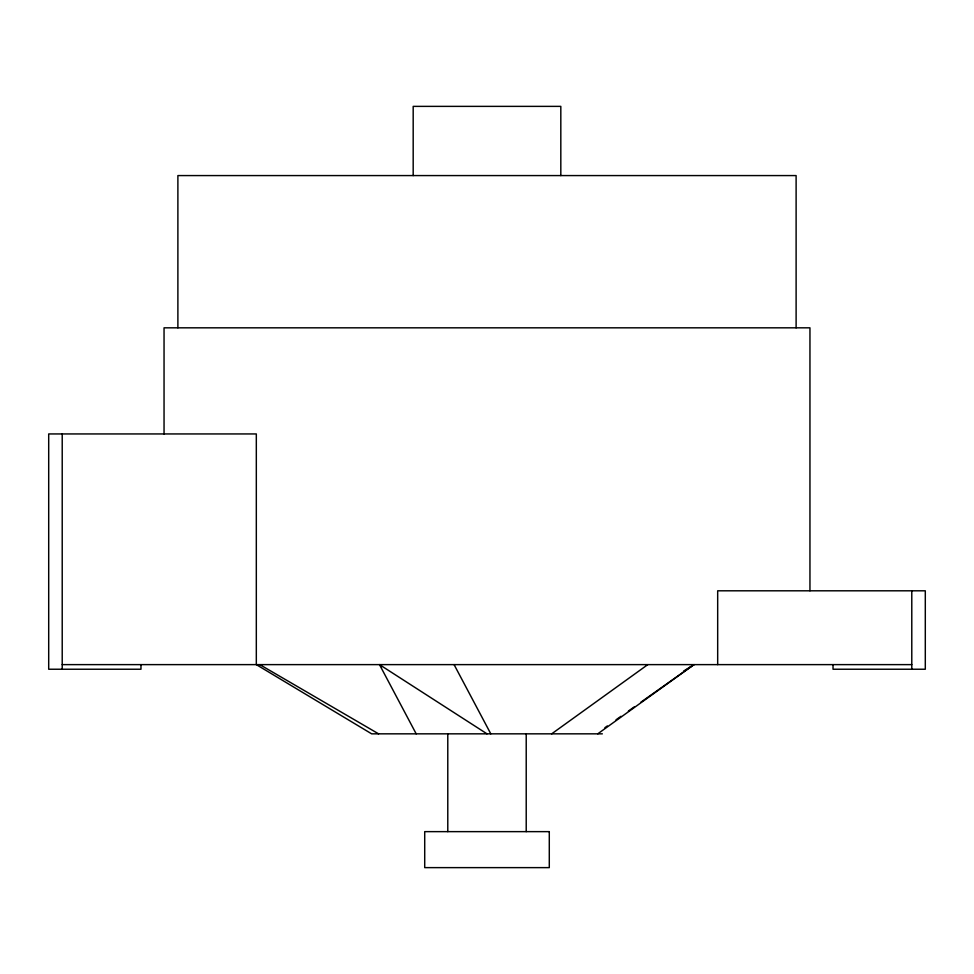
<?xml version="1.0" encoding="UTF-8"?>
<svg xmlns="http://www.w3.org/2000/svg" width="974" height="974" viewBox="0 0 974 974"><rect width="100%" height="100%" fill="white"/><g stroke="black" fill="none" stroke-linecap="round" stroke-linejoin="round"><path stroke-width="1.46" d="M551.686 733.836L647.795 664.621M597.756 733.836L693.963 664.621L683.626 671.062M604.878 727.7L607.35 725.947M616.018 719.81L620.962 716.316M628.388 711.057L634.573 706.674M640.758 702.291L693.963 664.621M62.214 664.621L911.786 664.621M602.346 733.836L371.654 733.836L256.32 664.621L256.32 433.941L48.7 433.941L48.7 669.235L140.974 669.235L140.974 664.621M259.79 664.621L378.582 733.836M416.19 733.836L379.495 664.621L487 733.836M379.495 664.621L381.747 666.63M454.079 664.621L490.799 733.836M911.786 590.804L911.786 669.235M833.026 664.621L833.026 669.235L925.3 669.235L925.3 590.804L717.68 590.804L717.68 664.621M809.954 590.804L809.954 327.824L164.046 327.824L164.046 433.941M796.111 327.824L796.111 175.576L177.889 175.576L177.889 327.824M560.817 175.576L560.817 106.373L413.183 106.373L413.183 175.576M526.216 733.836L526.216 831.638M447.784 733.836L447.784 831.638M62.214 433.941L62.214 669.235M549.287 831.638L424.713 831.638L424.713 867.627L549.287 867.627L549.287 831.638"/></g></svg>
